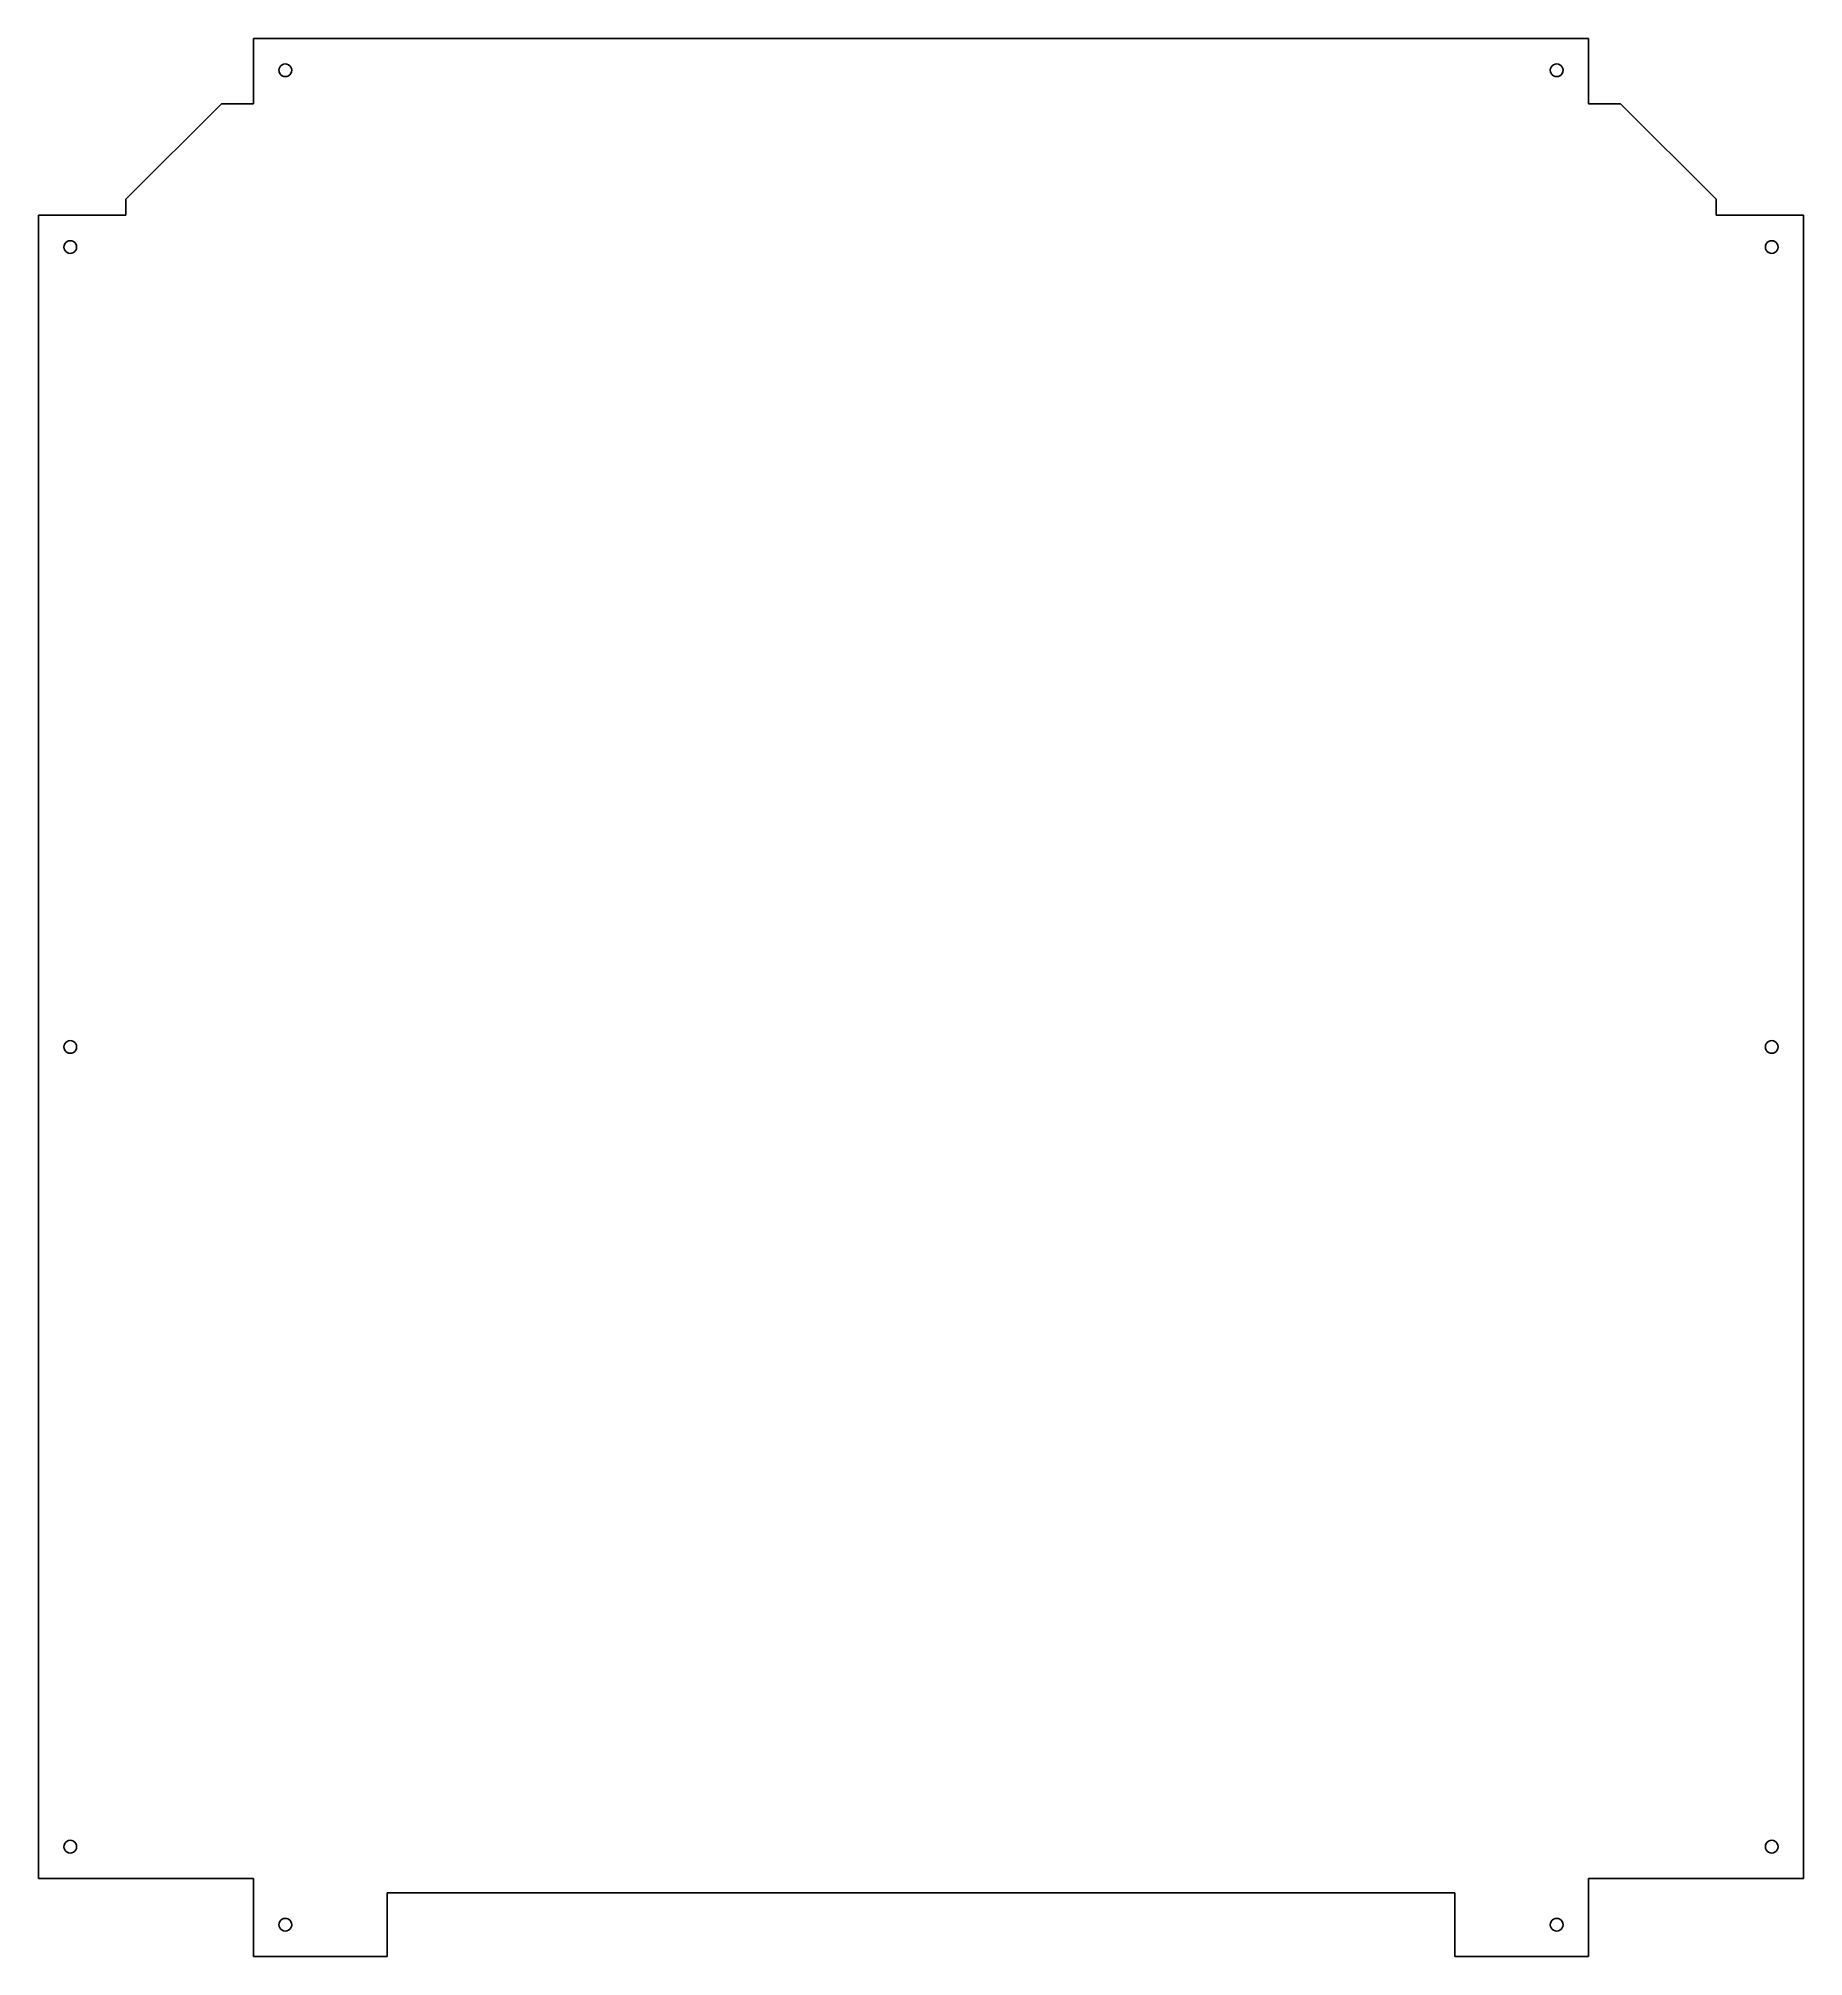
# Model space of a CAD drawing. Header units: metres. Extents: x 5732 to 6286, y 2820 to 3422.
import ezdxf

# ---------------------------------------------------------------- set-up
doc = ezdxf.new("R2010")
doc.units = ezdxf.units.M

msp = doc.modelspace()

# ---------------------------------------------------------------- linework, layer by layer
at = {"layer": 'GROUP0'}
for p, q in [((6218.18, 3422.23, 0), (5799.18, 3422.23, 0)), ((5799.18, 3422.23, 0), (5799.18, 3401.73, 0)), ((6218.18, 3401.73, 0), (6218.18, 3422.23, 0)), ((5807.45, 3413.23, 0), (5807.76, 3413.64, 0)), ((5807.76, 3413.64, 0), (5808.18, 3413.96, 0)), ((5808.18, 3413.96, 0), (5808.66, 3414.16, 0)), ((5808.66, 3414.16, 0), (5809.18, 3414.23, 0)), ((5809.18, 3414.23, 0), (5809.7, 3414.16, 0)), ((5809.7, 3414.16, 0), (5810.18, 3413.96, 0)), ((5810.18, 3413.96, 0), (5810.59, 3413.64, 0)), ((5810.59, 3413.64, 0), (5810.91, 3413.23, 0)), ((6206.45, 3413.23, 0), (6206.76, 3413.64, 0)), ((6206.76, 3413.64, 0), (6207.18, 3413.96, 0)), ((6207.18, 3413.96, 0), (6207.66, 3414.16, 0)), ((6207.66, 3414.16, 0), (6208.18, 3414.23, 0)), ((6208.18, 3414.23, 0), (6208.7, 3414.16, 0)), ((6208.7, 3414.16, 0), (6209.18, 3413.96, 0)), ((6209.18, 3413.96, 0), (6209.59, 3413.64, 0)), ((6209.59, 3413.64, 0), (6209.91, 3413.23, 0)), ((5807.18, 3412.23, 0), (5807.25, 3412.74, 0)), ((5807.25, 3411.71, 0), (5807.18, 3412.23, 0)), ((5807.25, 3412.74, 0), (5807.45, 3413.23, 0)), ((5807.45, 3411.23, 0), (5807.25, 3411.71, 0)), ((5807.76, 3410.81, 0), (5807.45, 3411.23, 0)), ((5808.18, 3410.5, 0), (5807.76, 3410.81, 0)), ((5808.66, 3410.3, 0), (5808.18, 3410.5, 0)), ((5809.18, 3410.23, 0), (5808.66, 3410.3, 0)), ((5809.7, 3410.3, 0), (5809.18, 3410.23, 0)), ((5810.18, 3410.5, 0), (5809.7, 3410.3, 0)), ((5810.59, 3410.81, 0), (5810.18, 3410.5, 0)), ((5810.91, 3411.23, 0), (5810.59, 3410.81, 0)), ((5810.91, 3413.23, 0), (5811.11, 3412.74, 0)), ((5811.11, 3411.71, 0), (5810.91, 3411.23, 0)), ((5811.11, 3412.74, 0), (5811.18, 3412.23, 0)), ((5811.18, 3412.23, 0), (5811.11, 3411.71, 0)), ((6206.18, 3412.23, 0), (6206.25, 3412.74, 0)), ((6206.25, 3411.71, 0), (6206.18, 3412.23, 0)), ((6206.25, 3412.74, 0), (6206.45, 3413.23, 0)), ((6206.45, 3411.23, 0), (6206.25, 3411.71, 0)), ((6206.76, 3410.81, 0), (6206.45, 3411.23, 0)), ((6207.18, 3410.5, 0), (6206.76, 3410.81, 0)), ((6207.66, 3410.3, 0), (6207.18, 3410.5, 0)), ((6208.18, 3410.23, 0), (6207.66, 3410.3, 0)), ((6208.7, 3410.3, 0), (6208.18, 3410.23, 0)), ((6209.18, 3410.5, 0), (6208.7, 3410.3, 0)), ((6209.59, 3410.81, 0), (6209.18, 3410.5, 0)), ((6209.91, 3411.23, 0), (6209.59, 3410.81, 0)), ((6209.91, 3413.23, 0), (6210.11, 3412.74, 0)), ((6210.11, 3411.71, 0), (6209.91, 3411.23, 0)), ((6210.11, 3412.74, 0), (6210.18, 3412.23, 0)), ((6210.18, 3412.23, 0), (6210.11, 3411.71, 0)), ((5759.18, 3371.73, 0), (5789.18, 3401.73, 0)), ((5799.18, 3401.73, 0), (5789.18, 3401.73, 0)), ((6218.18, 3401.73, 0), (6228.18, 3401.73, 0)), ((6228.18, 3401.73, 0), (6258.18, 3371.73, 0)), ((5759.18, 3366.73, 0), (5759.18, 3371.73, 0)), ((6258.18, 3366.73, 0), (6258.18, 3371.73, 0)), ((5731.68, 3366.73, 0), (5759.18, 3366.73, 0)), ((5731.68, 3366.73, 0), (5731.68, 2844.73, 0)), ((6258.18, 3366.73, 0), (6285.68, 3366.73, 0)), ((6285.68, 2844.73, 0), (6285.68, 3366.73, 0)), ((5739.68, 3356.73, 0), (5739.75, 3357.25, 0)), ((5739.75, 3356.21, 0), (5739.68, 3356.73, 0)), ((5739.75, 3357.25, 0), (5739.95, 3357.73, 0)), ((5739.95, 3355.73, 0), (5739.75, 3356.21, 0)), ((5739.95, 3357.73, 0), (5740.26, 3358.14, 0)), ((5740.26, 3355.31, 0), (5739.95, 3355.73, 0)), ((5740.26, 3358.14, 0), (5740.68, 3358.46, 0)), ((5740.68, 3355, 0), (5740.26, 3355.31, 0)), ((5740.68, 3358.46, 0), (5741.16, 3358.66, 0)), ((5741.16, 3354.8, 0), (5740.68, 3355, 0)), ((5741.16, 3358.66, 0), (5741.68, 3358.73, 0)), ((5741.68, 3354.73, 0), (5741.16, 3354.8, 0)), ((5741.68, 3358.73, 0), (5742.2, 3358.66, 0)), ((5742.2, 3354.8, 0), (5741.68, 3354.73, 0)), ((5742.2, 3358.66, 0), (5742.68, 3358.46, 0)), ((5742.68, 3355, 0), (5742.2, 3354.8, 0)), ((5742.68, 3358.46, 0), (5743.09, 3358.14, 0)), ((5743.09, 3355.31, 0), (5742.68, 3355, 0)), ((5743.09, 3358.14, 0), (5743.41, 3357.73, 0)), ((5743.41, 3355.73, 0), (5743.09, 3355.31, 0)), ((5743.41, 3357.73, 0), (5743.61, 3357.25, 0)), ((5743.61, 3356.21, 0), (5743.41, 3355.73, 0)), ((5743.61, 3357.25, 0), (5743.68, 3356.73, 0)), ((5743.68, 3356.73, 0), (5743.61, 3356.21, 0)), ((6273.68, 3356.73, 0), (6273.75, 3357.24, 0)), ((6273.75, 3356.21, 0), (6273.68, 3356.73, 0)), ((6273.75, 3357.24, 0), (6273.95, 3357.73, 0)), ((6273.95, 3355.73, 0), (6273.75, 3356.21, 0)), ((6273.95, 3357.73, 0), (6274.26, 3358.14, 0)), ((6274.26, 3355.31, 0), (6273.95, 3355.73, 0)), ((6274.26, 3358.14, 0), (6274.68, 3358.46, 0)), ((6274.68, 3355, 0), (6274.26, 3355.31, 0)), ((6274.68, 3358.46, 0), (6275.16, 3358.66, 0)), ((6275.16, 3354.8, 0), (6274.68, 3355, 0)), ((6275.16, 3358.66, 0), (6275.68, 3358.73, 0)), ((6275.68, 3354.73, 0), (6275.16, 3354.8, 0)), ((6275.68, 3358.73, 0), (6276.2, 3358.66, 0)), ((6276.2, 3354.8, 0), (6275.68, 3354.73, 0)), ((6276.2, 3358.66, 0), (6276.68, 3358.46, 0)), ((6276.68, 3355, 0), (6276.2, 3354.8, 0)), ((6276.68, 3358.46, 0), (6277.09, 3358.14, 0)), ((6277.09, 3355.31, 0), (6276.68, 3355, 0)), ((6277.09, 3358.14, 0), (6277.41, 3357.73, 0)), ((6277.41, 3355.73, 0), (6277.09, 3355.31, 0)), ((6277.41, 3357.73, 0), (6277.61, 3357.24, 0)), ((6277.61, 3356.21, 0), (6277.41, 3355.73, 0)), ((6277.61, 3357.24, 0), (6277.68, 3356.73, 0)), ((6277.68, 3356.73, 0), (6277.61, 3356.21, 0)), ((5739.75, 3106.25, 0), (5739.95, 3106.73, 0)), ((5739.95, 3106.73, 0), (5740.26, 3107.14, 0)), ((5740.26, 3107.14, 0), (5740.68, 3107.46, 0)), ((5740.68, 3107.46, 0), (5741.16, 3107.66, 0)), ((5741.16, 3107.66, 0), (5741.68, 3107.73, 0)), ((5741.68, 3107.73, 0), (5742.2, 3107.66, 0)), ((5742.2, 3107.66, 0), (5742.68, 3107.46, 0)), ((5742.68, 3107.46, 0), (5743.09, 3107.14, 0)), ((5743.09, 3107.14, 0), (5743.41, 3106.73, 0)), ((5743.41, 3106.73, 0), (5743.61, 3106.25, 0)), ((6273.75, 3106.24, 0), (6273.95, 3106.73, 0)), ((6273.95, 3106.73, 0), (6274.26, 3107.14, 0)), ((6274.26, 3107.14, 0), (6274.68, 3107.46, 0)), ((6274.68, 3107.46, 0), (6275.16, 3107.66, 0)), ((6275.16, 3107.66, 0), (6275.68, 3107.73, 0)), ((6275.68, 3107.73, 0), (6276.2, 3107.66, 0)), ((6276.2, 3107.66, 0), (6276.68, 3107.46, 0)), ((6276.68, 3107.46, 0), (6277.09, 3107.14, 0)), ((6277.09, 3107.14, 0), (6277.41, 3106.73, 0)), ((6277.41, 3106.73, 0), (6277.61, 3106.24, 0)), ((5739.68, 3105.73, 0), (5739.75, 3106.25, 0)), ((5739.75, 3105.21, 0), (5739.68, 3105.73, 0)), ((5739.95, 3104.73, 0), (5739.75, 3105.21, 0)), ((5740.26, 3104.31, 0), (5739.95, 3104.73, 0)), ((5740.68, 3104, 0), (5740.26, 3104.31, 0)), ((5741.16, 3103.8, 0), (5740.68, 3104, 0)), ((5741.68, 3103.73, 0), (5741.16, 3103.8, 0)), ((5742.2, 3103.8, 0), (5741.68, 3103.73, 0)), ((5742.68, 3104, 0), (5742.2, 3103.8, 0)), ((5743.09, 3104.31, 0), (5742.68, 3104, 0)), ((5743.41, 3104.73, 0), (5743.09, 3104.31, 0)), ((5743.61, 3105.21, 0), (5743.41, 3104.73, 0)), ((5743.61, 3106.25, 0), (5743.68, 3105.73, 0)), ((5743.68, 3105.73, 0), (5743.61, 3105.21, 0)), ((6273.68, 3105.73, 0), (6273.75, 3106.24, 0)), ((6273.75, 3105.21, 0), (6273.68, 3105.73, 0)), ((6273.95, 3104.73, 0), (6273.75, 3105.21, 0)), ((6274.26, 3104.31, 0), (6273.95, 3104.73, 0)), ((6274.68, 3104, 0), (6274.26, 3104.31, 0)), ((6275.16, 3103.8, 0), (6274.68, 3104, 0)), ((6275.68, 3103.73, 0), (6275.16, 3103.8, 0)), ((6276.2, 3103.8, 0), (6275.68, 3103.73, 0)), ((6276.68, 3104, 0), (6276.2, 3103.8, 0)), ((6277.09, 3104.31, 0), (6276.68, 3104, 0)), ((6277.41, 3104.73, 0), (6277.09, 3104.31, 0)), ((6277.61, 3105.21, 0), (6277.41, 3104.73, 0)), ((6277.61, 3106.24, 0), (6277.68, 3105.73, 0)), ((6277.68, 3105.73, 0), (6277.61, 3105.21, 0)), ((5739.68, 2854.73, 0), (5739.75, 2855.25, 0)), ((5739.75, 2854.21, 0), (5739.68, 2854.73, 0)), ((5739.75, 2855.25, 0), (5739.95, 2855.73, 0)), ((5739.95, 2853.73, 0), (5739.75, 2854.21, 0)), ((5739.95, 2855.73, 0), (5740.26, 2856.14, 0)), ((5740.26, 2853.31, 0), (5739.95, 2853.73, 0)), ((5740.26, 2856.14, 0), (5740.68, 2856.46, 0)), ((5740.68, 2856.46, 0), (5741.16, 2856.66, 0)), ((5741.16, 2856.66, 0), (5741.68, 2856.73, 0)), ((5741.68, 2856.73, 0), (5742.2, 2856.66, 0)), ((5742.2, 2856.66, 0), (5742.68, 2856.46, 0)), ((5742.68, 2856.46, 0), (5743.09, 2856.14, 0)), ((5743.09, 2856.14, 0), (5743.41, 2855.73, 0)), ((5743.41, 2853.73, 0), (5743.09, 2853.31, 0)), ((5743.41, 2855.73, 0), (5743.61, 2855.25, 0)), ((5743.61, 2854.21, 0), (5743.41, 2853.73, 0)), ((5743.61, 2855.25, 0), (5743.68, 2854.73, 0)), ((5743.68, 2854.73, 0), (5743.61, 2854.21, 0)), ((6273.68, 2854.73, 0), (6273.75, 2855.24, 0)), ((6273.75, 2854.21, 0), (6273.68, 2854.73, 0)), ((6273.75, 2855.24, 0), (6273.95, 2855.73, 0)), ((6273.95, 2853.73, 0), (6273.75, 2854.21, 0)), ((6273.95, 2855.73, 0), (6274.26, 2856.14, 0)), ((6274.26, 2853.31, 0), (6273.95, 2853.73, 0)), ((6274.26, 2856.14, 0), (6274.68, 2856.46, 0)), ((6274.68, 2856.46, 0), (6275.16, 2856.66, 0)), ((6275.16, 2856.66, 0), (6275.68, 2856.73, 0)), ((6275.68, 2856.73, 0), (6276.2, 2856.66, 0)), ((6276.2, 2856.66, 0), (6276.68, 2856.46, 0)), ((6276.68, 2856.46, 0), (6277.09, 2856.14, 0)), ((6277.09, 2856.14, 0), (6277.41, 2855.73, 0)), ((6277.41, 2853.73, 0), (6277.09, 2853.31, 0)), ((6277.41, 2855.73, 0), (6277.61, 2855.24, 0)), ((6277.61, 2854.21, 0), (6277.41, 2853.73, 0)), ((6277.61, 2855.24, 0), (6277.68, 2854.73, 0)), ((6277.68, 2854.73, 0), (6277.61, 2854.21, 0)), ((5740.68, 2853, 0), (5740.26, 2853.31, 0)), ((5741.16, 2852.8, 0), (5740.68, 2853, 0)), ((5741.68, 2852.73, 0), (5741.16, 2852.8, 0)), ((5742.2, 2852.8, 0), (5741.68, 2852.73, 0)), ((5742.68, 2853, 0), (5742.2, 2852.8, 0)), ((5743.09, 2853.31, 0), (5742.68, 2853, 0)), ((6274.68, 2853, 0), (6274.26, 2853.31, 0)), ((6275.16, 2852.8, 0), (6274.68, 2853, 0)), ((6275.68, 2852.73, 0), (6275.16, 2852.8, 0)), ((6276.2, 2852.8, 0), (6275.68, 2852.73, 0)), ((6276.68, 2853, 0), (6276.2, 2852.8, 0)), ((6277.09, 2853.31, 0), (6276.68, 2853, 0)), ((5799.18, 2844.73), (5731.68, 2844.73, 0)), ((5799.18, 2844.73), (5799.18, 2820.23, 0)), ((6218.18, 2844.73, 0), (6285.68, 2844.73, 0)), ((6218.18, 2820.23, 0), (6218.18, 2844.73, 0)), ((5841.18, 2820.23, 0), (5841.18, 2840.23, 0)), ((5841.18, 2840.23, 0), (6176.18, 2840.23, 0)), ((6176.18, 2820.23, 0), (6176.18, 2840.23, 0)), ((5807.18, 2830.23, 0), (5807.25, 2830.74, 0)), ((5807.25, 2829.71, 0), (5807.18, 2830.23, 0)), ((5807.25, 2830.74, 0), (5807.45, 2831.23, 0)), ((5807.45, 2829.23, 0), (5807.25, 2829.71, 0)), ((5807.45, 2831.23, 0), (5807.76, 2831.64, 0)), ((5807.76, 2831.64, 0), (5808.18, 2831.96, 0)), ((5808.18, 2831.96, 0), (5808.66, 2832.16, 0)), ((5808.66, 2832.16, 0), (5809.18, 2832.23, 0)), ((5809.18, 2832.23, 0), (5809.7, 2832.16, 0)), ((5809.7, 2832.16, 0), (5810.18, 2831.96, 0)), ((5810.18, 2831.96, 0), (5810.59, 2831.64, 0)), ((5810.59, 2831.64, 0), (5810.91, 2831.23, 0)), ((5810.91, 2831.23, 0), (5811.11, 2830.74, 0)), ((5811.11, 2829.71, 0), (5810.91, 2829.23, 0)), ((5811.11, 2830.74, 0), (5811.18, 2830.23, 0)), ((5811.18, 2830.23, 0), (5811.11, 2829.71, 0)), ((6206.18, 2830.23, 0), (6206.25, 2830.74, 0)), ((6206.25, 2829.71, 0), (6206.18, 2830.23, 0)), ((6206.25, 2830.74, 0), (6206.45, 2831.23, 0)), ((6206.45, 2829.23, 0), (6206.25, 2829.71, 0)), ((6206.45, 2831.23, 0), (6206.76, 2831.64, 0)), ((6206.76, 2831.64, 0), (6207.18, 2831.96, 0)), ((6207.18, 2831.96, 0), (6207.66, 2832.16, 0)), ((6207.66, 2832.16, 0), (6208.18, 2832.23, 0)), ((6208.18, 2832.23, 0), (6208.7, 2832.16, 0)), ((6208.7, 2832.16, 0), (6209.18, 2831.96, 0)), ((6209.18, 2831.96, 0), (6209.59, 2831.64, 0)), ((6209.59, 2831.64, 0), (6209.91, 2831.23, 0)), ((6209.91, 2831.23, 0), (6210.11, 2830.74, 0)), ((6210.11, 2829.71, 0), (6209.91, 2829.23, 0)), ((6210.11, 2830.74, 0), (6210.18, 2830.23, 0)), ((6210.18, 2830.23, 0), (6210.11, 2829.71, 0)), ((5807.76, 2828.81, 0), (5807.45, 2829.23, 0)), ((5808.18, 2828.5, 0), (5807.76, 2828.81, 0)), ((5808.66, 2828.3, 0), (5808.18, 2828.5, 0)), ((5809.18, 2828.23, 0), (5808.66, 2828.3, 0)), ((5809.7, 2828.3, 0), (5809.18, 2828.23, 0)), ((5810.18, 2828.5, 0), (5809.7, 2828.3, 0)), ((5810.59, 2828.81, 0), (5810.18, 2828.5, 0)), ((5810.91, 2829.23, 0), (5810.59, 2828.81, 0)), ((6206.76, 2828.81, 0), (6206.45, 2829.23, 0)), ((6207.18, 2828.5, 0), (6206.76, 2828.81, 0)), ((6207.66, 2828.3, 0), (6207.18, 2828.5, 0)), ((6208.18, 2828.23, 0), (6207.66, 2828.3, 0)), ((6208.7, 2828.3, 0), (6208.18, 2828.23, 0)), ((6209.18, 2828.5, 0), (6208.7, 2828.3, 0)), ((6209.59, 2828.81, 0), (6209.18, 2828.5, 0)), ((6209.91, 2829.23, 0), (6209.59, 2828.81, 0)), ((5799.18, 2820.23, 0), (5841.18, 2820.23, 0)), ((6176.18, 2820.23, 0), (6218.18, 2820.23, 0))]:
    msp.add_line(p, q, dxfattribs=at)

doc.saveas('drawing.dxf')
